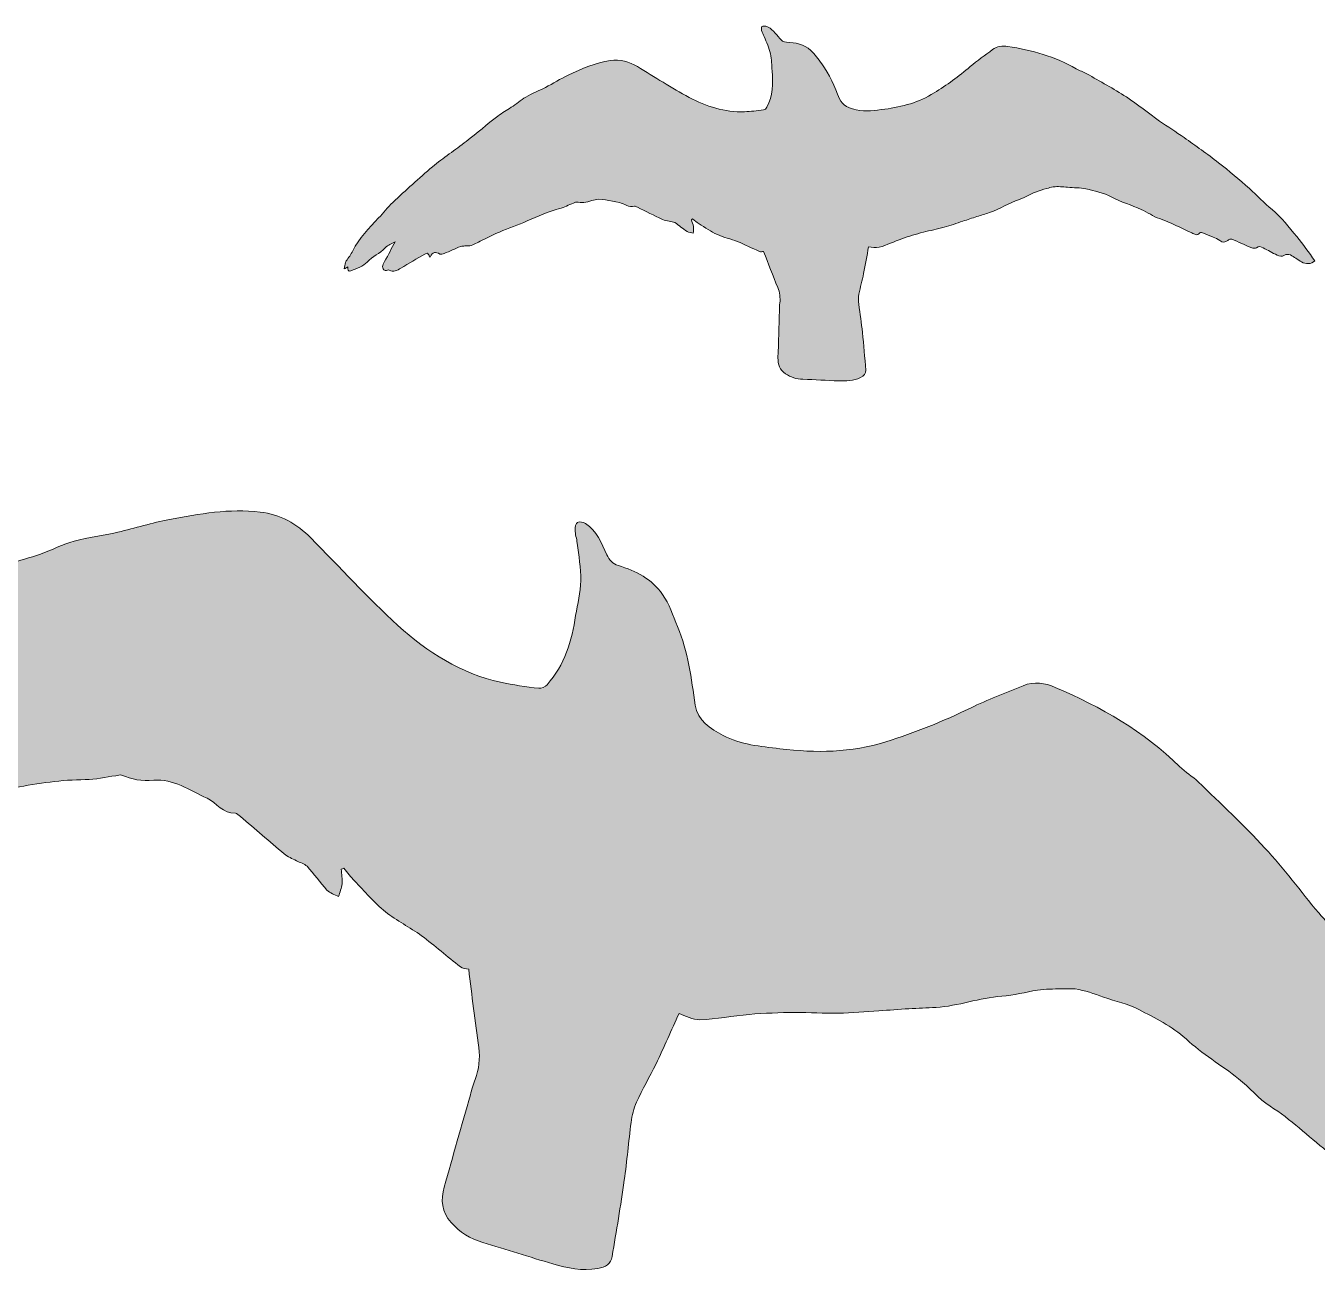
# Model space of a CAD drawing. Header units: inches. Extents: x 1281 to 1465, y 44 to 214.
# Drawn here: x 1329.41 to 1353.85, y 188.08 to 211.71 of the extents above; entities that cross this region are included whole.
import ezdxf

# ---------------------------------------------------------------- set-up
doc = ezdxf.new("R2010")
doc.units = ezdxf.units.IN
doc.header["$MEASUREMENT"] = 0
doc.layers.add('Layer 1', color=7, linetype='Continuous')

# ---------------------------------------------------------------- blocks, each defined once
blk = doc.blocks.new('block 4')
at = {"layer": 'Layer 1', "true_color": 0xfddb47}
h = blk.add_hatch(color=41, dxfattribs=at)
h.dxf.hatch_style = 2
edge = h.paths.add_edge_path()
edge.add_spline(control_points=[(1335.563, 207.068), (1335.67, 207.115), (1335.797, 207.151), (1335.869, 207.233), (1335.97, 207.347), (1336.114, 207.391), (1336.212, 207.505), (1336.26, 207.56), (1336.343, 207.584), (1336.398, 207.616), (1336.338, 207.502), (1336.271, 207.372), (1336.2, 207.243), (1336.164, 207.177), (1336.133, 207.115), (1336.213, 207.072), (1336.242, 207.076), (1336.269, 207.09), (1336.285, 207.081), (1336.37, 207.036), (1336.437, 207.076), (1336.507, 207.118), (1336.658, 207.209), (1336.809, 207.297), (1336.961, 207.386), (1336.977, 207.395), (1336.996, 207.397), (1337.013, 207.402), (1337.028, 207.38), (1337.04, 207.361), (1337.062, 207.327), (1337.106, 207.437), (1337.17, 207.426), (1337.246, 207.386), (1337.266, 207.375), (1337.303, 207.387), (1337.329, 207.397), (1337.434, 207.439), (1337.536, 207.487), (1337.641, 207.529), (1337.665, 207.539), (1337.693, 207.536), (1337.719, 207.538), (1337.76, 207.541), (1337.803, 207.535), (1337.839, 207.549), (1337.916, 207.578), (1337.989, 207.618), (1338.063, 207.654), (1338.167, 207.703), (1338.269, 207.758), (1338.375, 207.802), (1338.549, 207.875), (1338.728, 207.935), (1338.9, 208.012), (1339.099, 208.102), (1339.297, 208.191), (1339.511, 208.245), (1339.602, 208.268), (1339.687, 208.315), (1339.775, 208.351), (1339.792, 208.358), (1339.81, 208.373), (1339.826, 208.37), (1339.928, 208.355), (1340.019, 208.36), (1340.125, 208.398), (1340.293, 208.457), (1340.471, 208.391), (1340.644, 208.36), (1340.741, 208.342), (1340.822, 208.256), (1340.932, 208.291), (1340.946, 208.296), (1340.968, 208.281), (1340.985, 208.273), (1341.144, 208.195), (1341.301, 208.115), (1341.46, 208.04), (1341.499, 208.022), (1341.544, 208.016), (1341.586, 208.006), (1341.622, 207.997), (1341.665, 208), (1341.694, 207.981), (1341.774, 207.929), (1341.846, 207.865), (1341.927, 207.814), (1341.96, 207.793), (1342.005, 207.792), (1342.044, 207.782), (1342.046, 207.823), (1342.054, 207.865), (1342.048, 207.905), (1342.041, 207.949), (1342.022, 207.991), (1342.008, 208.034), (1342.015, 208.039), (1342.022, 208.044), (1342.03, 208.049), (1342.07, 208.018), (1342.109, 207.985), (1342.152, 207.959), (1342.267, 207.888), (1342.378, 207.81), (1342.5, 207.755), (1342.62, 207.699), (1342.754, 207.673), (1342.877, 207.623), (1343.019, 207.566), (1343.156, 207.495), (1343.296, 207.434), (1343.319, 207.424), (1343.349, 207.432), (1343.375, 207.432), (1343.464, 207.206), (1343.55, 206.977), (1343.642, 206.752), (1343.682, 206.656), (1343.694, 206.56), (1343.682, 206.459), (1343.676, 206.41), (1343.675, 206.36), (1343.674, 206.31), (1343.665, 206.014), (1343.656, 205.718), (1343.647, 205.422), (1343.643, 205.297), (1343.682, 205.195), (1343.788, 205.121), (1343.889, 205.052), (1343.998, 205.02), (1344.118, 205.015), (1344.344, 205.007), (1344.57, 204.991), (1344.796, 204.985), (1344.936, 204.981), (1345.075, 204.985), (1345.208, 205.047), (1345.275, 205.078), (1345.314, 205.119), (1345.308, 205.189), (1345.291, 205.426), (1345.272, 205.663), (1345.247, 205.9), (1345.228, 206.078), (1345.198, 206.255), (1345.178, 206.434), (1345.17, 206.498), (1345.168, 206.565), (1345.179, 206.627), (1345.204, 206.758), (1345.242, 206.886), (1345.269, 207.015), (1345.303, 207.185), (1345.332, 207.356), (1345.361, 207.521), (1345.423, 207.518), (1345.499, 207.495), (1345.562, 207.514), (1345.709, 207.557), (1345.848, 207.625), (1345.992, 207.675), (1346.126, 207.722), (1346.263, 207.762), (1346.399, 207.799), (1346.529, 207.834), (1346.661, 207.856), (1346.79, 207.892), (1346.911, 207.925), (1347.029, 207.968), (1347.148, 208.007), (1347.236, 208.036), (1347.323, 208.067), (1347.412, 208.096), (1347.492, 208.121), (1347.572, 208.144), (1347.652, 208.17), (1347.849, 208.232), (1348.018, 208.359), (1348.216, 208.421), (1348.322, 208.455), (1348.419, 208.516), (1348.523, 208.559), (1348.591, 208.587), (1348.663, 208.606), (1348.734, 208.627), (1348.775, 208.639), (1348.817, 208.648), (1348.859, 208.658), (1348.946, 208.666), (1349.039, 208.658), (1349.129, 208.649), (1349.245, 208.637), (1349.37, 208.646), (1349.476, 208.62), (1349.638, 208.58), (1349.809, 208.549), (1349.964, 208.465), (1350.142, 208.369), (1350.34, 208.312), (1350.525, 208.23), (1350.643, 208.178), (1350.75, 208.095), (1350.87, 208.056), (1351.084, 207.988), (1351.277, 207.875), (1351.48, 207.786), (1351.53, 207.764), (1351.582, 207.72), (1351.634, 207.79), (1351.64, 207.799), (1351.679, 207.788), (1351.701, 207.78), (1351.762, 207.756), (1351.823, 207.731), (1351.883, 207.705), (1351.926, 207.686), (1351.977, 207.675), (1352.009, 207.644), (1352.065, 207.589), (1352.108, 207.605), (1352.16, 207.645), (1352.179, 207.661), (1352.216, 207.674), (1352.237, 207.666), (1352.364, 207.615), (1352.489, 207.555), (1352.616, 207.503), (1352.641, 207.492), (1352.684, 207.49), (1352.704, 207.505), (1352.752, 207.542), (1352.79, 207.525), (1352.833, 207.502), (1352.92, 207.455), (1353.008, 207.41), (1353.095, 207.363), (1353.142, 207.338), (1353.183, 207.335), (1353.234, 207.365), (1353.263, 207.382), (1353.316, 207.384), (1353.346, 207.368), (1353.42, 207.332), (1353.485, 207.28), (1353.556, 207.237), (1353.639, 207.187), (1353.738, 207.192), (1353.81, 207.259), (1353.697, 207.411), (1353.588, 207.569), (1353.466, 207.716), (1353.318, 207.893), (1353.181, 208.079), (1353.001, 208.228), (1352.85, 208.352), (1352.717, 208.498), (1352.57, 208.626), (1352.38, 208.794), (1352.187, 208.959), (1351.987, 209.114), (1351.775, 209.28), (1351.555, 209.435), (1351.335, 209.591), (1351.182, 209.699), (1351.022, 209.795), (1350.87, 209.903), (1350.658, 210.053), (1350.458, 210.219), (1350.242, 210.359), (1349.999, 210.517), (1349.745, 210.654), (1349.494, 210.798), (1349.43, 210.835), (1349.356, 210.854), (1349.292, 210.892), (1348.891, 211.128), (1348.452, 211.243), (1347.998, 211.315), (1347.897, 211.331), (1347.795, 211.322), (1347.708, 211.256), (1347.566, 211.15), (1347.42, 211.048), (1347.285, 210.933), (1347.069, 210.75), (1346.843, 210.584), (1346.603, 210.435), (1346.316, 210.257), (1346, 210.171), (1345.669, 210.128), (1345.488, 210.105), (1345.309, 210.072), (1345.129, 210.116), (1345, 210.147), (1344.867, 210.189), (1344.811, 210.324), (1344.716, 210.554), (1344.625, 210.786), (1344.476, 210.987), (1344.41, 211.075), (1344.349, 211.171), (1344.267, 211.241), (1344.139, 211.353), (1343.975, 211.391), (1343.807, 211.396), (1343.748, 211.399), (1343.716, 211.425), (1343.68, 211.468), (1343.604, 211.557), (1343.536, 211.659), (1343.417, 211.698), (1343.395, 211.706), (1343.359, 211.704), (1343.344, 211.69), (1343.331, 211.676), (1343.331, 211.64), (1343.338, 211.617), (1343.349, 211.577), (1343.373, 211.542), (1343.388, 211.503), (1343.429, 211.394), (1343.479, 211.287), (1343.505, 211.175), (1343.529, 211.07), (1343.527, 210.959), (1343.537, 210.851), (1343.558, 210.613), (1343.552, 210.38), (1343.436, 210.164), (1343.424, 210.141), (1343.395, 210.116), (1343.37, 210.113), (1343.252, 210.098), (1343.133, 210.083), (1343.014, 210.079), (1342.639, 210.066), (1342.29, 210.178), (1341.965, 210.351), (1341.631, 210.529), (1341.312, 210.739), (1340.986, 210.934), (1340.828, 211.029), (1340.66, 211.073), (1340.474, 211.049), (1340.19, 211.011), (1339.933, 210.891), (1339.677, 210.773), (1339.529, 210.704), (1339.39, 210.614), (1339.244, 210.539), (1339.122, 210.476), (1338.992, 210.427), (1338.873, 210.358), (1338.776, 210.303), (1338.692, 210.226), (1338.599, 210.163), (1338.515, 210.106), (1338.422, 210.061), (1338.343, 209.998), (1338.142, 209.842), (1337.948, 209.675), (1337.747, 209.519), (1337.536, 209.354), (1337.312, 209.207), (1337.106, 209.036), (1336.849, 208.821), (1336.603, 208.592), (1336.357, 208.364), (1336.259, 208.273), (1336.177, 208.166), (1336.086, 208.068), (1335.906, 207.874), (1335.716, 207.689), (1335.597, 207.445), (1335.565, 207.377), (1335.516, 207.318), (1335.475, 207.255), (1335.47, 207.245), (1335.466, 207.235), (1335.461, 207.225), (1335.453, 207.187), (1335.446, 207.15), (1335.436, 207.105), (1335.461, 207.118), (1335.481, 207.129), (1335.505, 207.141), (1335.505, 207.096), (1335.506, 207.043), (1335.563, 207.068)], knot_values=[0, 0, 0, 0, 1, 1, 1, 2, 2, 2, 3, 3, 3, 4, 4, 4, 5, 5, 5, 6, 6, 6, 7, 7, 7, 8, 8, 8, 9, 9, 9, 10, 10, 10, 11, 11, 11, 12, 12, 12, 13, 13, 13, 14, 14, 14, 15, 15, 15, 16, 16, 16, 17, 17, 17, 18, 18, 18, 19, 19, 19, 20, 20, 20, 21, 21, 21, 22, 22, 22, 23, 23, 23, 24, 24, 24, 25, 25, 25, 26, 26, 26, 27, 27, 27, 28, 28, 28, 29, 29, 29, 30, 30, 30, 31, 31, 31, 32, 32, 32, 33, 33, 33, 34, 34, 34, 35, 35, 35, 36, 36, 36, 37, 37, 37, 38, 38, 38, 39, 39, 39, 40, 40, 40, 41, 41, 41, 42, 42, 42, 43, 43, 43, 44, 44, 44, 45, 45, 45, 46, 46, 46, 47, 47, 47, 48, 48, 48, 49, 49, 49, 50, 50, 50, 51, 51, 51, 52, 52, 52, 53, 53, 53, 54, 54, 54, 55, 55, 55, 56, 56, 56, 57, 57, 57, 58, 58, 58, 59, 59, 59, 60, 60, 60, 61, 61, 61, 62, 62, 62, 63, 63, 63, 64, 64, 64, 65, 65, 65, 66, 66, 66, 67, 67, 67, 68, 68, 68, 69, 69, 69, 70, 70, 70, 71, 71, 71, 72, 72, 72, 73, 73, 73, 74, 74, 74, 75, 75, 75, 76, 76, 76, 77, 77, 77, 78, 78, 78, 79, 79, 79, 80, 80, 80, 81, 81, 81, 82, 82, 82, 83, 83, 83, 84, 84, 84, 85, 85, 85, 86, 86, 86, 87, 87, 87, 88, 88, 88, 89, 89, 89, 90, 90, 90, 91, 91, 91, 92, 92, 92, 93, 93, 93, 94, 94, 94, 95, 95, 95, 96, 96, 96, 97, 97, 97, 98, 98, 98, 99, 99, 99, 100, 100, 100, 101, 101, 101, 102, 102, 102, 103, 103, 103, 104, 104, 104, 105, 105, 105, 106, 106, 106, 107, 107, 107, 108, 108, 108, 109, 109, 109, 110, 110, 110, 111, 111, 111, 112, 112, 112, 113, 113, 113, 114, 114, 114, 115, 115, 115, 116, 116, 116, 117, 117, 117, 118, 118, 118, 119, 119, 119, 120, 120, 120, 121, 121, 121, 122, 122, 122, 123, 123, 123, 124, 124, 124, 125, 125, 125, 126, 126, 126, 127, 127, 127, 128, 128, 128, 129, 129, 129, 130, 130, 130, 130], degree=3, periodic=1)
at = {"layer": 'Layer 1', "true_color": 0xfcbc38}
h = blk.add_hatch(color=40, dxfattribs=at)
h.dxf.hatch_style = 2
edge = h.paths.add_edge_path()
edge.add_spline(control_points=[(1354.345, 190.337), (1354.362, 190.351), (1354.433, 190.308), (1354.472, 190.281), (1354.582, 190.204), (1354.689, 190.122), (1354.796, 190.039), (1354.872, 189.981), (1354.966, 189.932), (1355.014, 189.855), (1355.1, 189.718), (1355.191, 189.728), (1355.315, 189.781), (1355.362, 189.801), (1355.441, 189.808), (1355.477, 189.782), (1355.705, 189.615), (1355.922, 189.433), (1356.148, 189.265), (1356.194, 189.231), (1356.277, 189.205), (1356.323, 189.225), (1356.437, 189.273), (1356.505, 189.22), (1356.578, 189.153), (1356.728, 189.015), (1356.879, 188.88), (1357.028, 188.743), (1357.109, 188.67), (1357.189, 188.641), (1357.304, 188.675), (1357.371, 188.695), (1357.476, 188.671), (1357.529, 188.625), (1357.657, 188.515), (1357.761, 188.378), (1357.88, 188.258), (1358.018, 188.116), (1358.218, 188.075), (1358.395, 188.171), (1358.245, 188.53), (1358.107, 188.899), (1357.939, 189.253), (1357.736, 189.68), (1357.555, 190.119), (1357.272, 190.506), (1357.036, 190.829), (1356.845, 191.186), (1356.618, 191.516), (1356.324, 191.945), (1356.024, 192.37), (1355.706, 192.781), (1355.367, 193.218), (1355.009, 193.639), (1354.65, 194.06), (1354.401, 194.351), (1354.131, 194.624), (1353.883, 194.916), (1353.539, 195.321), (1353.225, 195.753), (1352.866, 196.142), (1352.464, 196.578), (1352.028, 196.981), (1351.603, 197.394), (1351.493, 197.5), (1351.356, 197.576), (1351.248, 197.683), (1350.571, 198.356), (1349.758, 198.81), (1348.895, 199.183), (1348.702, 199.266), (1348.495, 199.301), (1348.289, 199.215), (1347.955, 199.076), (1347.615, 198.951), (1347.291, 198.792), (1346.772, 198.538), (1346.239, 198.325), (1345.689, 198.152), (1345.031, 197.946), (1344.362, 197.938), (1343.684, 198.022), (1343.315, 198.068), (1342.943, 198.094), (1342.608, 198.273), (1342.368, 198.401), (1342.124, 198.552), (1342.081, 198.849), (1342.007, 199.353), (1341.943, 199.858), (1341.747, 200.333), (1341.661, 200.541), (1341.587, 200.762), (1341.461, 200.944), (1341.261, 201.232), (1340.956, 201.39), (1340.626, 201.487), (1340.51, 201.522), (1340.46, 201.591), (1340.409, 201.695), (1340.303, 201.911), (1340.219, 202.148), (1340.003, 202.285), (1339.963, 202.311), (1339.889, 202.326), (1339.854, 202.305), (1339.821, 202.286), (1339.803, 202.213), (1339.805, 202.165), (1339.808, 202.081), (1339.837, 201.998), (1339.847, 201.913), (1339.874, 201.677), (1339.92, 201.439), (1339.915, 201.203), (1339.911, 200.983), (1339.851, 200.764), (1339.817, 200.544), (1339.742, 200.062), (1339.613, 199.603), (1339.276, 199.234), (1339.24, 199.194), (1339.169, 199.159), (1339.12, 199.165), (1338.877, 199.195), (1338.635, 199.229), (1338.396, 199.281), (1337.646, 199.447), (1337.01, 199.847), (1336.452, 200.356), (1335.878, 200.881), (1335.351, 201.459), (1334.802, 202.013), (1334.536, 202.282), (1334.225, 202.456), (1333.844, 202.502), (1333.261, 202.571), (1332.693, 202.467), (1332.127, 202.362), (1331.798, 202.301), (1331.477, 202.195), (1331.15, 202.12), (1330.877, 202.057), (1330.596, 202.026), (1330.326, 201.952), (1330.106, 201.891), (1329.9, 201.782), (1329.684, 201.704), (1329.489, 201.633), (1329.283, 201.592), (1329.094, 201.509), (1328.618, 201.301), (1328.151, 201.069), (1327.674, 200.862), (1327.173, 200.645), (1326.655, 200.467), (1326.163, 200.233), (1325.546, 199.939), (1324.943, 199.611), (1324.342, 199.284), (1324.103, 199.154), (1323.886, 198.984), (1323.656, 198.836), (1323.203, 198.543), (1322.734, 198.272), (1322.377, 197.849), (1322.278, 197.733), (1322.153, 197.64), (1322.04, 197.536), (1322.025, 197.518), (1322.011, 197.5), (1321.997, 197.483), (1321.963, 197.412), (1321.929, 197.342), (1321.888, 197.258), (1321.945, 197.271), (1321.989, 197.282), (1322.042, 197.295), (1322.021, 197.205), (1321.995, 197.099), (1322.121, 197.12), (1322.356, 197.159), (1322.625, 197.165), (1322.81, 197.291), (1323.066, 197.466), (1323.375, 197.479), (1323.626, 197.655), (1323.748, 197.74), (1323.926, 197.745), (1324.05, 197.779), (1323.874, 197.584), (1323.676, 197.36), (1323.472, 197.141), (1323.366, 197.028), (1323.274, 196.922), (1323.412, 196.796), (1323.471, 196.79), (1323.531, 196.802), (1323.558, 196.778), (1323.705, 196.644), (1323.858, 196.688), (1324.019, 196.737), (1324.362, 196.84), (1324.707, 196.938), (1325.052, 197.035), (1325.087, 197.046), (1325.127, 197.04), (1325.162, 197.042), (1325.181, 196.989), (1325.196, 196.945), (1325.223, 196.867), (1325.363, 197.062), (1325.485, 197.008), (1325.616, 196.89), (1325.652, 196.858), (1325.73, 196.862), (1325.786, 196.87), (1326.015, 196.9), (1326.242, 196.942), (1326.471, 196.972), (1326.523, 196.979), (1326.578, 196.958), (1326.631, 196.949), (1326.712, 196.935), (1326.796, 196.901), (1326.874, 196.91), (1327.041, 196.929), (1327.205, 196.97), (1327.37, 197.003), (1327.601, 197.048), (1327.83, 197.104), (1328.063, 197.138), (1328.444, 197.194), (1328.829, 197.222), (1329.208, 197.287), (1329.648, 197.362), (1330.086, 197.438), (1330.535, 197.436), (1330.727, 197.435), (1330.92, 197.483), (1331.112, 197.51), (1331.149, 197.515), (1331.192, 197.535), (1331.222, 197.523), (1331.417, 197.44), (1331.601, 197.403), (1331.829, 197.424), (1332.192, 197.457), (1332.513, 197.235), (1332.839, 197.083), (1333.022, 196.998), (1333.14, 196.788), (1333.376, 196.801), (1333.407, 196.803), (1333.442, 196.762), (1333.472, 196.737), (1333.747, 196.502), (1334.02, 196.264), (1334.298, 196.032), (1334.366, 195.976), (1334.452, 195.942), (1334.53, 195.9), (1334.597, 195.864), (1334.683, 195.848), (1334.732, 195.796), (1334.865, 195.652), (1334.977, 195.488), (1335.11, 195.345), (1335.165, 195.287), (1335.254, 195.262), (1335.328, 195.223), (1335.352, 195.303), (1335.387, 195.382), (1335.395, 195.464), (1335.404, 195.555), (1335.387, 195.648), (1335.381, 195.741), (1335.398, 195.746), (1335.415, 195.752), (1335.431, 195.758), (1335.497, 195.678), (1335.558, 195.592), (1335.63, 195.518), (1335.822, 195.32), (1336.004, 195.108), (1336.217, 194.936), (1336.428, 194.764), (1336.68, 194.643), (1336.9, 194.481), (1337.152, 194.295), (1337.388, 194.086), (1337.635, 193.893), (1337.676, 193.861), (1337.741, 193.862), (1337.792, 193.848), (1337.854, 193.355), (1337.911, 192.858), (1337.982, 192.363), (1338.012, 192.153), (1337.989, 191.957), (1337.914, 191.762), (1337.878, 191.667), (1337.851, 191.568), (1337.824, 191.47), (1337.658, 190.888), (1337.494, 190.307), (1337.328, 189.725), (1337.258, 189.478), (1337.284, 189.255), (1337.458, 189.055), (1337.622, 188.867), (1337.823, 188.747), (1338.06, 188.677), (1338.503, 188.545), (1338.943, 188.397), (1339.388, 188.27), (1339.663, 188.192), (1339.941, 188.128), (1340.236, 188.182), (1340.384, 188.209), (1340.481, 188.27), (1340.506, 188.412), (1340.589, 188.892), (1340.669, 189.372), (1340.738, 189.853), (1340.79, 190.217), (1340.818, 190.584), (1340.867, 190.948), (1340.884, 191.078), (1340.913, 191.213), (1340.967, 191.331), (1341.08, 191.577), (1341.221, 191.81), (1341.338, 192.055), (1341.491, 192.373), (1341.632, 192.697), (1341.774, 193.009), (1341.894, 192.972), (1342.033, 192.887), (1342.169, 192.892), (1342.481, 192.903), (1342.79, 192.966), (1343.102, 192.992), (1343.391, 193.016), (1343.681, 193.027), (1343.971, 193.03), (1344.245, 193.033), (1344.519, 193.01), (1344.792, 193.014), (1345.047, 193.018), (1345.303, 193.044), (1345.558, 193.061), (1345.747, 193.073), (1345.937, 193.089), (1346.126, 193.1), (1346.297, 193.11), (1346.468, 193.115), (1346.639, 193.124), (1347.061, 193.149), (1347.459, 193.312), (1347.884, 193.335), (1348.11, 193.347), (1348.333, 193.419), (1348.559, 193.451), (1348.709, 193.472), (1348.861, 193.473), (1349.012, 193.478), (1349.1, 193.482), (1349.188, 193.477), (1349.275, 193.475), (1349.453, 193.447), (1349.632, 193.384), (1349.806, 193.32), (1350.032, 193.238), (1350.283, 193.191), (1350.479, 193.085), (1350.782, 192.922), (1351.104, 192.774), (1351.371, 192.528), (1351.676, 192.247), (1352.039, 192.032), (1352.366, 191.775), (1352.573, 191.612), (1352.743, 191.393), (1352.964, 191.254), (1353.354, 191.009), (1353.679, 190.687), (1354.038, 190.406), (1354.126, 190.338), (1354.208, 190.224), (1354.345, 190.337)], knot_values=[0, 0, 0, 0, 1, 1, 1, 2, 2, 2, 3, 3, 3, 4, 4, 4, 5, 5, 5, 6, 6, 6, 7, 7, 7, 8, 8, 8, 9, 9, 9, 10, 10, 10, 11, 11, 11, 12, 12, 12, 13, 13, 13, 14, 14, 14, 15, 15, 15, 16, 16, 16, 17, 17, 17, 18, 18, 18, 19, 19, 19, 20, 20, 20, 21, 21, 21, 22, 22, 22, 23, 23, 23, 24, 24, 24, 25, 25, 25, 26, 26, 26, 27, 27, 27, 28, 28, 28, 29, 29, 29, 30, 30, 30, 31, 31, 31, 32, 32, 32, 33, 33, 33, 34, 34, 34, 35, 35, 35, 36, 36, 36, 37, 37, 37, 38, 38, 38, 39, 39, 39, 40, 40, 40, 41, 41, 41, 42, 42, 42, 43, 43, 43, 44, 44, 44, 45, 45, 45, 46, 46, 46, 47, 47, 47, 48, 48, 48, 49, 49, 49, 50, 50, 50, 51, 51, 51, 52, 52, 52, 53, 53, 53, 54, 54, 54, 55, 55, 55, 56, 56, 56, 57, 57, 57, 58, 58, 58, 59, 59, 59, 60, 60, 60, 61, 61, 61, 62, 62, 62, 63, 63, 63, 64, 64, 64, 65, 65, 65, 66, 66, 66, 67, 67, 67, 68, 68, 68, 69, 69, 69, 70, 70, 70, 71, 71, 71, 72, 72, 72, 73, 73, 73, 74, 74, 74, 75, 75, 75, 76, 76, 76, 77, 77, 77, 78, 78, 78, 79, 79, 79, 80, 80, 80, 81, 81, 81, 82, 82, 82, 83, 83, 83, 84, 84, 84, 85, 85, 85, 86, 86, 86, 87, 87, 87, 88, 88, 88, 89, 89, 89, 90, 90, 90, 91, 91, 91, 92, 92, 92, 93, 93, 93, 94, 94, 94, 95, 95, 95, 96, 96, 96, 97, 97, 97, 98, 98, 98, 99, 99, 99, 100, 100, 100, 101, 101, 101, 102, 102, 102, 103, 103, 103, 104, 104, 104, 105, 105, 105, 106, 106, 106, 107, 107, 107, 108, 108, 108, 109, 109, 109, 110, 110, 110, 111, 111, 111, 112, 112, 112, 113, 113, 113, 114, 114, 114, 115, 115, 115, 116, 116, 116, 117, 117, 117, 118, 118, 118, 119, 119, 119, 120, 120, 120, 121, 121, 121, 122, 122, 122, 123, 123, 123, 124, 124, 124, 125, 125, 125, 126, 126, 126, 127, 127, 127, 128, 128, 128, 129, 129, 129, 130, 130, 130, 130], degree=3, periodic=1)
at = {"layer": 'Layer 1', "lineweight": 0}
for points in [[(1335.563, 207.068), (1335.67, 207.115), (1335.797, 207.151), (1335.869, 207.233), (1335.97, 207.347), (1336.114, 207.391), (1336.212, 207.505), (1336.26, 207.56), (1336.343, 207.584), (1336.398, 207.616), (1336.338, 207.502), (1336.271, 207.372), (1336.2, 207.243), (1336.164, 207.177), (1336.133, 207.115), (1336.213, 207.072), (1336.242, 207.076), (1336.269, 207.09), (1336.285, 207.081), (1336.37, 207.036), (1336.437, 207.076), (1336.507, 207.118), (1336.658, 207.209), (1336.809, 207.297), (1336.961, 207.386), (1336.977, 207.395), (1336.996, 207.397), (1337.013, 207.402), (1337.028, 207.38), (1337.04, 207.361), (1337.062, 207.327), (1337.106, 207.437), (1337.17, 207.426), (1337.246, 207.386), (1337.266, 207.375), (1337.303, 207.387), (1337.329, 207.397), (1337.434, 207.439), (1337.536, 207.487), (1337.641, 207.529), (1337.665, 207.539), (1337.693, 207.536), (1337.719, 207.538), (1337.76, 207.541), (1337.803, 207.535), (1337.839, 207.549), (1337.916, 207.578), (1337.989, 207.618), (1338.063, 207.654), (1338.167, 207.703), (1338.269, 207.758), (1338.375, 207.802), (1338.549, 207.875), (1338.728, 207.935), (1338.9, 208.012), (1339.099, 208.102), (1339.297, 208.191), (1339.511, 208.245), (1339.602, 208.268), (1339.687, 208.315), (1339.775, 208.351), (1339.792, 208.358), (1339.81, 208.373), (1339.826, 208.37), (1339.928, 208.355), (1340.019, 208.36), (1340.125, 208.398), (1340.293, 208.457), (1340.471, 208.391), (1340.644, 208.36), (1340.741, 208.342), (1340.822, 208.256), (1340.932, 208.291), (1340.946, 208.296), (1340.968, 208.281), (1340.985, 208.273), (1341.144, 208.195), (1341.301, 208.115), (1341.46, 208.04), (1341.499, 208.022), (1341.544, 208.016), (1341.586, 208.006), (1341.622, 207.997), (1341.665, 208), (1341.694, 207.981), (1341.774, 207.929), (1341.846, 207.865), (1341.927, 207.814), (1341.96, 207.793), (1342.005, 207.792), (1342.044, 207.782), (1342.046, 207.823), (1342.054, 207.865), (1342.048, 207.905), (1342.041, 207.949), (1342.022, 207.991), (1342.008, 208.034), (1342.015, 208.039), (1342.022, 208.044), (1342.03, 208.049), (1342.07, 208.018), (1342.109, 207.985), (1342.152, 207.959), (1342.267, 207.888), (1342.378, 207.81), (1342.5, 207.755), (1342.62, 207.699), (1342.754, 207.673), (1342.877, 207.623), (1343.019, 207.566), (1343.156, 207.495), (1343.296, 207.434), (1343.319, 207.424), (1343.349, 207.432), (1343.375, 207.432), (1343.464, 207.206), (1343.55, 206.977), (1343.642, 206.752), (1343.682, 206.656), (1343.694, 206.56), (1343.682, 206.459), (1343.676, 206.41), (1343.675, 206.36), (1343.674, 206.31), (1343.665, 206.014), (1343.656, 205.718), (1343.647, 205.422), (1343.643, 205.297), (1343.682, 205.195), (1343.788, 205.121), (1343.889, 205.052), (1343.998, 205.02), (1344.118, 205.015), (1344.344, 205.007), (1344.57, 204.991), (1344.796, 204.985), (1344.936, 204.981), (1345.075, 204.985), (1345.208, 205.047), (1345.275, 205.078), (1345.314, 205.119), (1345.308, 205.189), (1345.291, 205.426), (1345.272, 205.663), (1345.247, 205.9), (1345.228, 206.078), (1345.198, 206.255), (1345.178, 206.434), (1345.17, 206.498), (1345.168, 206.565), (1345.179, 206.627), (1345.204, 206.758), (1345.242, 206.886), (1345.269, 207.015), (1345.303, 207.185), (1345.332, 207.356), (1345.361, 207.521), (1345.423, 207.518), (1345.499, 207.495), (1345.562, 207.514), (1345.709, 207.557), (1345.848, 207.625), (1345.992, 207.675), (1346.126, 207.722), (1346.263, 207.762), (1346.399, 207.799), (1346.529, 207.834), (1346.661, 207.856), (1346.79, 207.892), (1346.911, 207.925), (1347.029, 207.968), (1347.148, 208.007), (1347.236, 208.036), (1347.323, 208.067), (1347.412, 208.096), (1347.492, 208.121), (1347.572, 208.144), (1347.652, 208.17), (1347.849, 208.232), (1348.018, 208.359), (1348.216, 208.421), (1348.322, 208.455), (1348.419, 208.516), (1348.523, 208.559), (1348.591, 208.587), (1348.663, 208.606), (1348.734, 208.627), (1348.775, 208.639), (1348.817, 208.648), (1348.859, 208.658), (1348.946, 208.666), (1349.039, 208.658), (1349.129, 208.649), (1349.245, 208.637), (1349.37, 208.646), (1349.476, 208.62), (1349.638, 208.58), (1349.809, 208.549), (1349.964, 208.465), (1350.142, 208.369), (1350.34, 208.312), (1350.525, 208.23), (1350.643, 208.178), (1350.75, 208.095), (1350.87, 208.056), (1351.084, 207.988), (1351.277, 207.875), (1351.48, 207.786), (1351.53, 207.764), (1351.582, 207.72), (1351.634, 207.79), (1351.64, 207.799), (1351.679, 207.788), (1351.701, 207.78), (1351.762, 207.756), (1351.823, 207.731), (1351.883, 207.705), (1351.926, 207.686), (1351.977, 207.675), (1352.009, 207.644), (1352.065, 207.589), (1352.108, 207.605), (1352.16, 207.645), (1352.179, 207.661), (1352.216, 207.674), (1352.237, 207.666), (1352.364, 207.615), (1352.489, 207.555), (1352.616, 207.503), (1352.641, 207.492), (1352.684, 207.49), (1352.704, 207.505), (1352.752, 207.542), (1352.79, 207.525), (1352.833, 207.502), (1352.92, 207.455), (1353.008, 207.41), (1353.095, 207.363), (1353.142, 207.338), (1353.183, 207.335), (1353.234, 207.365), (1353.263, 207.382), (1353.316, 207.384), (1353.346, 207.368), (1353.42, 207.332), (1353.485, 207.28), (1353.556, 207.237), (1353.639, 207.187), (1353.738, 207.192), (1353.81, 207.259), (1353.697, 207.411), (1353.588, 207.569), (1353.466, 207.716), (1353.318, 207.893), (1353.181, 208.079), (1353.001, 208.228), (1352.85, 208.352), (1352.717, 208.498), (1352.57, 208.626), (1352.38, 208.794), (1352.187, 208.959), (1351.987, 209.114), (1351.775, 209.28), (1351.555, 209.435), (1351.335, 209.591), (1351.182, 209.699), (1351.022, 209.795), (1350.87, 209.903), (1350.658, 210.053), (1350.458, 210.219), (1350.242, 210.359), (1349.999, 210.517), (1349.745, 210.654), (1349.494, 210.798), (1349.43, 210.835), (1349.356, 210.854), (1349.292, 210.892), (1348.891, 211.128), (1348.452, 211.243), (1347.998, 211.315), (1347.897, 211.331), (1347.795, 211.322), (1347.708, 211.256), (1347.566, 211.15), (1347.42, 211.048), (1347.285, 210.933), (1347.069, 210.75), (1346.843, 210.584), (1346.603, 210.435), (1346.316, 210.257), (1346, 210.171), (1345.669, 210.128), (1345.488, 210.105), (1345.309, 210.072), (1345.129, 210.116), (1345, 210.147), (1344.867, 210.189), (1344.811, 210.324), (1344.716, 210.554), (1344.625, 210.786), (1344.476, 210.987), (1344.41, 211.075), (1344.349, 211.171), (1344.267, 211.241), (1344.139, 211.353), (1343.975, 211.391), (1343.807, 211.396), (1343.748, 211.399), (1343.716, 211.425), (1343.68, 211.468), (1343.604, 211.557), (1343.536, 211.659), (1343.417, 211.698), (1343.395, 211.706), (1343.359, 211.704), (1343.344, 211.69), (1343.331, 211.676), (1343.331, 211.64), (1343.338, 211.617), (1343.349, 211.577), (1343.373, 211.542), (1343.388, 211.503), (1343.429, 211.394), (1343.479, 211.287), (1343.505, 211.175), (1343.529, 211.07), (1343.527, 210.959), (1343.537, 210.851), (1343.558, 210.613), (1343.552, 210.38), (1343.436, 210.164), (1343.424, 210.141), (1343.395, 210.116), (1343.37, 210.113), (1343.252, 210.098), (1343.133, 210.083), (1343.014, 210.079), (1342.639, 210.066), (1342.29, 210.178), (1341.965, 210.351), (1341.631, 210.529), (1341.312, 210.739), (1340.986, 210.934), (1340.828, 211.029), (1340.66, 211.073), (1340.474, 211.049), (1340.19, 211.011), (1339.933, 210.891), (1339.677, 210.773), (1339.529, 210.704), (1339.39, 210.614), (1339.244, 210.539), (1339.122, 210.476), (1338.992, 210.427), (1338.873, 210.358), (1338.776, 210.303), (1338.692, 210.226), (1338.599, 210.163), (1338.515, 210.106), (1338.422, 210.061), (1338.343, 209.998), (1338.142, 209.842), (1337.948, 209.675), (1337.747, 209.519), (1337.536, 209.354), (1337.312, 209.207), (1337.106, 209.036), (1336.849, 208.821), (1336.603, 208.592), (1336.357, 208.364), (1336.259, 208.273), (1336.177, 208.166), (1336.086, 208.068), (1335.906, 207.874), (1335.716, 207.689), (1335.597, 207.445), (1335.565, 207.377), (1335.516, 207.318), (1335.475, 207.255), (1335.47, 207.245), (1335.466, 207.235), (1335.461, 207.225), (1335.453, 207.187), (1335.446, 207.15), (1335.436, 207.105), (1335.461, 207.118), (1335.481, 207.129), (1335.505, 207.141), (1335.505, 207.096), (1335.506, 207.043), (1335.563, 207.068)], [(1354.345, 190.337), (1354.362, 190.351), (1354.433, 190.308), (1354.472, 190.281), (1354.582, 190.204), (1354.689, 190.122), (1354.796, 190.039), (1354.872, 189.981), (1354.966, 189.932), (1355.014, 189.855), (1355.1, 189.718), (1355.191, 189.728), (1355.315, 189.781), (1355.362, 189.801), (1355.441, 189.808), (1355.477, 189.782), (1355.705, 189.615), (1355.922, 189.433), (1356.148, 189.265), (1356.194, 189.231), (1356.277, 189.205), (1356.323, 189.225), (1356.437, 189.273), (1356.505, 189.22), (1356.578, 189.153), (1356.728, 189.015), (1356.879, 188.88), (1357.028, 188.743), (1357.109, 188.67), (1357.189, 188.641), (1357.304, 188.675), (1357.371, 188.695), (1357.476, 188.671), (1357.529, 188.625), (1357.657, 188.515), (1357.761, 188.378), (1357.88, 188.258), (1358.018, 188.116), (1358.218, 188.075), (1358.395, 188.171), (1358.245, 188.53), (1358.107, 188.899), (1357.939, 189.253), (1357.736, 189.68), (1357.555, 190.119), (1357.272, 190.506), (1357.036, 190.829), (1356.845, 191.186), (1356.618, 191.516), (1356.324, 191.945), (1356.024, 192.37), (1355.706, 192.781), (1355.367, 193.218), (1355.009, 193.639), (1354.65, 194.06), (1354.401, 194.351), (1354.131, 194.624), (1353.883, 194.916), (1353.539, 195.321), (1353.225, 195.753), (1352.866, 196.142), (1352.464, 196.578), (1352.028, 196.981), (1351.603, 197.394), (1351.493, 197.5), (1351.356, 197.576), (1351.248, 197.683), (1350.571, 198.356), (1349.758, 198.81), (1348.895, 199.183), (1348.702, 199.266), (1348.495, 199.301), (1348.289, 199.215), (1347.955, 199.076), (1347.615, 198.951), (1347.291, 198.792), (1346.772, 198.538), (1346.239, 198.325), (1345.689, 198.152), (1345.031, 197.946), (1344.362, 197.938), (1343.684, 198.022), (1343.315, 198.068), (1342.943, 198.094), (1342.608, 198.273), (1342.368, 198.401), (1342.124, 198.552), (1342.081, 198.849), (1342.007, 199.353), (1341.943, 199.858), (1341.747, 200.333), (1341.661, 200.541), (1341.587, 200.762), (1341.461, 200.944), (1341.261, 201.232), (1340.956, 201.39), (1340.626, 201.487), (1340.51, 201.522), (1340.46, 201.591), (1340.409, 201.695), (1340.303, 201.911), (1340.219, 202.148), (1340.003, 202.285), (1339.963, 202.311), (1339.889, 202.326), (1339.854, 202.305), (1339.821, 202.286), (1339.803, 202.213), (1339.805, 202.165), (1339.808, 202.081), (1339.837, 201.998), (1339.847, 201.913), (1339.874, 201.677), (1339.92, 201.439), (1339.915, 201.203), (1339.911, 200.983), (1339.851, 200.764), (1339.817, 200.544), (1339.742, 200.062), (1339.613, 199.603), (1339.276, 199.234), (1339.24, 199.194), (1339.169, 199.159), (1339.12, 199.165), (1338.877, 199.195), (1338.635, 199.229), (1338.396, 199.281), (1337.646, 199.447), (1337.01, 199.847), (1336.452, 200.356), (1335.878, 200.881), (1335.351, 201.459), (1334.802, 202.013), (1334.536, 202.282), (1334.225, 202.456), (1333.844, 202.502), (1333.261, 202.571), (1332.693, 202.467), (1332.127, 202.362), (1331.798, 202.301), (1331.477, 202.195), (1331.15, 202.12), (1330.877, 202.057), (1330.596, 202.026), (1330.326, 201.952), (1330.106, 201.891), (1329.9, 201.782), (1329.684, 201.704), (1329.489, 201.633), (1329.283, 201.592), (1329.094, 201.509), (1328.618, 201.301), (1328.151, 201.069), (1327.674, 200.862), (1327.173, 200.645), (1326.655, 200.467), (1326.163, 200.233), (1325.546, 199.939), (1324.943, 199.611), (1324.342, 199.284), (1324.103, 199.154), (1323.886, 198.984), (1323.656, 198.836), (1323.203, 198.543), (1322.734, 198.272), (1322.377, 197.849), (1322.278, 197.733), (1322.153, 197.64), (1322.04, 197.536), (1322.025, 197.518), (1322.011, 197.5), (1321.997, 197.483), (1321.963, 197.412), (1321.929, 197.342), (1321.888, 197.258), (1321.945, 197.271), (1321.989, 197.282), (1322.042, 197.295), (1322.021, 197.205), (1321.995, 197.099), (1322.121, 197.12), (1322.356, 197.159), (1322.625, 197.165), (1322.81, 197.291), (1323.066, 197.466), (1323.375, 197.479), (1323.626, 197.655), (1323.748, 197.74), (1323.926, 197.745), (1324.05, 197.779), (1323.874, 197.584), (1323.676, 197.36), (1323.472, 197.141), (1323.366, 197.028), (1323.274, 196.922), (1323.412, 196.796), (1323.471, 196.79), (1323.531, 196.802), (1323.558, 196.778), (1323.705, 196.644), (1323.858, 196.688), (1324.019, 196.737), (1324.362, 196.84), (1324.707, 196.938), (1325.052, 197.035), (1325.087, 197.046), (1325.127, 197.04), (1325.162, 197.042), (1325.181, 196.989), (1325.196, 196.945), (1325.223, 196.867), (1325.363, 197.062), (1325.485, 197.008), (1325.616, 196.89), (1325.652, 196.858), (1325.73, 196.862), (1325.786, 196.87), (1326.015, 196.9), (1326.242, 196.942), (1326.471, 196.972), (1326.523, 196.979), (1326.578, 196.958), (1326.631, 196.949), (1326.712, 196.935), (1326.796, 196.901), (1326.874, 196.91), (1327.041, 196.929), (1327.205, 196.97), (1327.37, 197.003), (1327.601, 197.048), (1327.83, 197.104), (1328.063, 197.138), (1328.444, 197.194), (1328.829, 197.222), (1329.208, 197.287), (1329.648, 197.362), (1330.086, 197.438), (1330.535, 197.436), (1330.727, 197.435), (1330.92, 197.483), (1331.112, 197.51), (1331.149, 197.515), (1331.192, 197.535), (1331.222, 197.523), (1331.417, 197.44), (1331.601, 197.403), (1331.829, 197.424), (1332.192, 197.457), (1332.513, 197.235), (1332.839, 197.083), (1333.022, 196.998), (1333.14, 196.788), (1333.376, 196.801), (1333.407, 196.803), (1333.442, 196.762), (1333.472, 196.737), (1333.747, 196.502), (1334.02, 196.264), (1334.298, 196.032), (1334.366, 195.976), (1334.452, 195.942), (1334.53, 195.9), (1334.597, 195.864), (1334.683, 195.848), (1334.732, 195.796), (1334.865, 195.652), (1334.977, 195.488), (1335.11, 195.345), (1335.165, 195.287), (1335.254, 195.262), (1335.328, 195.223), (1335.352, 195.303), (1335.387, 195.382), (1335.395, 195.464), (1335.404, 195.555), (1335.387, 195.648), (1335.381, 195.741), (1335.398, 195.746), (1335.415, 195.752), (1335.431, 195.758), (1335.497, 195.678), (1335.558, 195.592), (1335.63, 195.518), (1335.822, 195.32), (1336.004, 195.108), (1336.217, 194.936), (1336.428, 194.764), (1336.68, 194.643), (1336.9, 194.481), (1337.152, 194.295), (1337.388, 194.086), (1337.635, 193.893), (1337.676, 193.861), (1337.741, 193.862), (1337.792, 193.848), (1337.854, 193.355), (1337.911, 192.858), (1337.982, 192.363), (1338.012, 192.153), (1337.989, 191.957), (1337.914, 191.762), (1337.878, 191.667), (1337.851, 191.568), (1337.824, 191.47), (1337.658, 190.888), (1337.494, 190.307), (1337.328, 189.725), (1337.258, 189.478), (1337.284, 189.255), (1337.458, 189.055), (1337.622, 188.867), (1337.823, 188.747), (1338.06, 188.677), (1338.503, 188.545), (1338.943, 188.397), (1339.388, 188.27), (1339.663, 188.192), (1339.941, 188.128), (1340.236, 188.182), (1340.384, 188.209), (1340.481, 188.27), (1340.506, 188.412), (1340.589, 188.892), (1340.669, 189.372), (1340.738, 189.853), (1340.79, 190.217), (1340.818, 190.584), (1340.867, 190.948), (1340.884, 191.078), (1340.913, 191.213), (1340.967, 191.331), (1341.08, 191.577), (1341.221, 191.81), (1341.338, 192.055), (1341.491, 192.373), (1341.632, 192.697), (1341.774, 193.009), (1341.894, 192.972), (1342.033, 192.887), (1342.169, 192.892), (1342.481, 192.903), (1342.79, 192.966), (1343.102, 192.992), (1343.391, 193.016), (1343.681, 193.027), (1343.971, 193.03), (1344.245, 193.033), (1344.519, 193.01), (1344.792, 193.014), (1345.047, 193.018), (1345.303, 193.044), (1345.558, 193.061), (1345.747, 193.073), (1345.937, 193.089), (1346.126, 193.1), (1346.297, 193.11), (1346.468, 193.115), (1346.639, 193.124), (1347.061, 193.149), (1347.459, 193.312), (1347.884, 193.335), (1348.11, 193.347), (1348.333, 193.419), (1348.559, 193.451), (1348.709, 193.472), (1348.861, 193.473), (1349.012, 193.478), (1349.1, 193.482), (1349.188, 193.477), (1349.275, 193.475), (1349.453, 193.447), (1349.632, 193.384), (1349.806, 193.32), (1350.032, 193.238), (1350.283, 193.191), (1350.479, 193.085), (1350.782, 192.922), (1351.104, 192.774), (1351.371, 192.528), (1351.676, 192.247), (1352.039, 192.032), (1352.366, 191.775), (1352.573, 191.612), (1352.743, 191.393), (1352.964, 191.254), (1353.354, 191.009), (1353.679, 190.687), (1354.038, 190.406), (1354.126, 190.338), (1354.208, 190.224), (1354.345, 190.337)]]:
    blk.add_open_spline(points, degree=3, knots=[0, 0, 0, 0, 1, 1, 1, 2, 2, 2, 3, 3, 3, 4, 4, 4, 5, 5, 5, 6, 6, 6, 7, 7, 7, 8, 8, 8, 9, 9, 9, 10, 10, 10, 11, 11, 11, 12, 12, 12, 13, 13, 13, 14, 14, 14, 15, 15, 15, 16, 16, 16, 17, 17, 17, 18, 18, 18, 19, 19, 19, 20, 20, 20, 21, 21, 21, 22, 22, 22, 23, 23, 23, 24, 24, 24, 25, 25, 25, 26, 26, 26, 27, 27, 27, 28, 28, 28, 29, 29, 29, 30, 30, 30, 31, 31, 31, 32, 32, 32, 33, 33, 33, 34, 34, 34, 35, 35, 35, 36, 36, 36, 37, 37, 37, 38, 38, 38, 39, 39, 39, 40, 40, 40, 41, 41, 41, 42, 42, 42, 43, 43, 43, 44, 44, 44, 45, 45, 45, 46, 46, 46, 47, 47, 47, 48, 48, 48, 49, 49, 49, 50, 50, 50, 51, 51, 51, 52, 52, 52, 53, 53, 53, 54, 54, 54, 55, 55, 55, 56, 56, 56, 57, 57, 57, 58, 58, 58, 59, 59, 59, 60, 60, 60, 61, 61, 61, 62, 62, 62, 63, 63, 63, 64, 64, 64, 65, 65, 65, 66, 66, 66, 67, 67, 67, 68, 68, 68, 69, 69, 69, 70, 70, 70, 71, 71, 71, 72, 72, 72, 73, 73, 73, 74, 74, 74, 75, 75, 75, 76, 76, 76, 77, 77, 77, 78, 78, 78, 79, 79, 79, 80, 80, 80, 81, 81, 81, 82, 82, 82, 83, 83, 83, 84, 84, 84, 85, 85, 85, 86, 86, 86, 87, 87, 87, 88, 88, 88, 89, 89, 89, 90, 90, 90, 91, 91, 91, 92, 92, 92, 93, 93, 93, 94, 94, 94, 95, 95, 95, 96, 96, 96, 97, 97, 97, 98, 98, 98, 99, 99, 99, 100, 100, 100, 101, 101, 101, 102, 102, 102, 103, 103, 103, 104, 104, 104, 105, 105, 105, 106, 106, 106, 107, 107, 107, 108, 108, 108, 109, 109, 109, 110, 110, 110, 111, 111, 111, 112, 112, 112, 113, 113, 113, 114, 114, 114, 115, 115, 115, 116, 116, 116, 117, 117, 117, 118, 118, 118, 119, 119, 119, 120, 120, 120, 121, 121, 121, 122, 122, 122, 123, 123, 123, 124, 124, 124, 125, 125, 125, 126, 126, 126, 127, 127, 127, 128, 128, 128, 129, 129, 129, 130, 130, 130, 130], dxfattribs=at)
blk = doc.blocks.new('block 2')
at = {"layer": 'Layer 1'}
blk.add_blockref('block 4', (0, 0), dxfattribs=at)

msp = doc.modelspace()

# ---------------------------------------------------------------- block references
at = {"layer": 'Layer 1'}
msp.add_blockref('block 2', (0, 0), dxfattribs=at)

doc.saveas('drawing.dxf')
